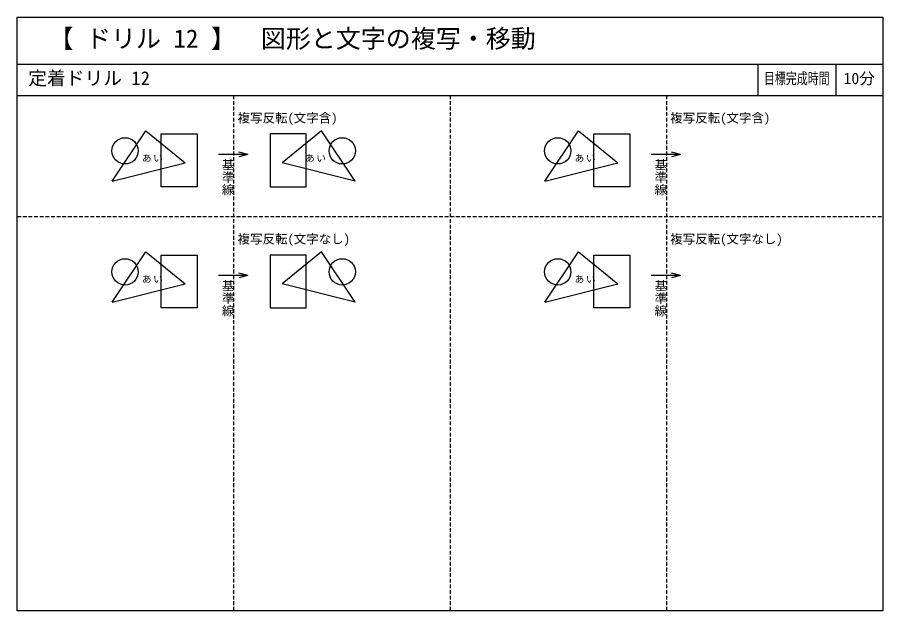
# Model space of a CAD drawing. Units: millimetres, scale not verified. Extents: x -13850 to 13850, y -9500 to 9500.
import ezdxf
from ezdxf.enums import TextEntityAlignment as Align

# ---------------------------------------------------------------- set-up
doc = ezdxf.new("R2010")
doc.units = ezdxf.units.MM
doc.header["$LTSCALE"] = 100
doc.linetypes.add('DASHED1', pattern=[1.8, 1.2, -0.6])
for name, color, linetype in [('D-0', 4, 'Continuous'), ('E-0', 4, 'Continuous'), ('F-0', 7, 'Continuous')]:
    doc.layers.add(name, color=color, linetype=linetype)
doc.styles.add('@ＭＳ ゴシック', font='')
doc.styles.add('ＭＳ ゴシック', font='')
doc.styles.get('@ＭＳ ゴシック').set_extended_font_data('@MS Gothic')
doc.styles.get('ＭＳ ゴシック').set_extended_font_data('MS Gothic')

msp = doc.modelspace()

# ---------------------------------------------------------------- linework, layer by layer
at = {"layer": 'E-0', "color": 6}
for p, q in [((-6468.9, 5109.1), (-7410.5, 5109.1)), ((-6468.9, 5109.1), (-6758.7, 5186.8)), ((-6468.9, 5109.1), (-6758.7, 5031.5)), ((7381.1, 5109.1), (6439.5, 5109.1)), ((7381.1, 5109.1), (7091.3, 5186.8)), ((7381.1, 5109.1), (7091.3, 5031.5)), ((-6468.9, 1234.1), (-7410.5, 1234.1)), ((-6468.9, 1234.1), (-6758.7, 1311.8)), ((-6468.9, 1234.1), (-6758.7, 1156.5)), ((7381.1, 1234.1), (6439.5, 1234.1)), ((7381.1, 1234.1), (7091.3, 1311.8)), ((7381.1, 1234.1), (7091.3, 1156.5))]:
    msp.add_line(p, q, dxfattribs=at)
at = {"layer": 'E-0'}
for p, q in [((-10811.6, 4248.6), (-8474.6, 4839.3)), ((-3038.4, 4248.6), (-5375.4, 4839.3)), ((3038.4, 4248.6), (5375.4, 4839.3)), ((-10811.6, 373.6), (-9733, 1991.5)), ((-9733, 1991.5), (-8474.6, 964.3)), ((-4117, 1991.5), (-5375.4, 964.3)), ((-3038.4, 373.6), (-4117, 1991.5)), ((3038.4, 373.6), (4117, 1991.5)), ((4117, 1991.5), (5375.4, 964.3)), ((-9245, 193.8), (-9245, 1888.8)), ((-9245, 1888.8), (-8089.4, 1888.8)), ((-8089.4, 1888.8), (-8089.4, 193.8)), ((-5760.6, 1888.8), (-5760.6, 193.8)), ((-4605, 1888.8), (-5760.6, 1888.8)), ((-4605, 193.8), (-4605, 1888.8)), ((4605, 193.8), (4605, 1888.8)), ((4605, 1888.8), (5760.6, 1888.8)), ((5760.6, 1888.8), (5760.6, 193.8)), ((-10811.6, 373.6), (-8474.6, 964.3)), ((-3038.4, 373.6), (-5375.4, 964.3)), ((3038.4, 373.6), (5375.4, 964.3)), ((-8089.4, 193.8), (-9245, 193.8)), ((-5760.6, 193.8), (-4605, 193.8)), ((5760.6, 193.8), (4605, 193.8))]:
    msp.add_line(p, q, dxfattribs=at)
for points in [[(-10811.6, 4248.6), (-9733, 5866.5), (-8474.6, 4839.3)], [(-3038.4, 4248.6), (-4117, 5866.5), (-5375.4, 4839.3)], [(3038.4, 4248.6), (4117, 5866.5), (5375.4, 4839.3)]]:
    msp.add_lwpolyline(points, dxfattribs=at)
for points in [[(-9245, 5763.8), (-8089.4, 5763.8), (-8089.4, 4068.8), (-9245, 4068.8)], [(-4605, 5763.8), (-5760.6, 5763.8), (-5760.6, 4068.8), (-4605, 4068.8)], [(4605, 5763.8), (5760.6, 5763.8), (5760.6, 4068.8), (4605, 4068.8)]]:
    msp.add_lwpolyline(points, close=True, dxfattribs=at)
for centre in [(-10400.7, 5224.5), (-3449.3, 5224.5), (3449.3, 5224.5), (-10400.7, 1349.5), (-3449.3, 1349.5), (3449.3, 1349.5)]:
    msp.add_circle(centre, 421.2, dxfattribs=at)
at = {"layer": 'F-0', "color": 6}
for p, q in [((-13850, 9500), (13850, 9500)), ((-13850, -9500), (-13850, 9500)), ((-13850, 8000), (13850, 8000))]:
    msp.add_line(p, q, dxfattribs=at)
at = {"layer": 'F-0'}
for p, q in [((9850, 8000), (9850, 7000)), ((12350, 8000), (12350, 7000)), ((-13850, 7000), (13850, 7000))]:
    msp.add_line(p, q, dxfattribs=at)
at = {"layer": 'F-0', "color": 4, "linetype": 'DASHED1'}
for p, q in [((-6925, 7000), (-6925, -9500)), ((6925, 7000), (6925, -9500))]:
    msp.add_line(p, q, dxfattribs=at)
at = {"layer": 'F-0', "linetype": 'DASHED1'}
for p, q in [((0, 7000), (0, -9500)), ((-13850, 3125), (13850, 3125))]:
    msp.add_line(p, q, dxfattribs=at)
at = {"layer": 'F-0', "color": 6}
msp.add_lwpolyline([(13850, 9500), (13850, -9500), (-13850, -9500)], dxfattribs=at)

# ---------------------------------------------------------------- texts
at = {"layer": 'D-0', "style": '@ＭＳ ゴシック'}
for p in [(-7340.5, 4982.1), (6509.5, 4982.1), (-7340.5, 1107.1), (6509.5, 1107.1)]:
    msp.add_text('基準線', height=293.3, rotation=270, dxfattribs=at).set_placement(p, align=Align.BOTTOM_LEFT)
at = {"layer": 'E-0', "style": 'ＭＳ ゴシック'}
for s, p in [('複写反転(文字含)', (-6800.8, 6043.2)), ('複写反転(文字含)', (7049.2, 6043.2)), ('複写反転(文字なし)', (-6800.8, 2168.2)), ('複写反転(文字なし)', (7049.2, 2168.2))]:
    msp.add_text(s, height=293.3, dxfattribs=at).set_placement(p, align=Align.BOTTOM_LEFT)
at = {"layer": 'E-0', "color": 7, "char_height": 219.9, "attachment_point": 7, "style": 'ＭＳ ゴシック'}
for insert in [(-9861.4, 4864.9), (-4638.6, 4864.9), (3988.6, 4864.9), (-9861.4, 989.9), (3988.6, 989.9)]:
    msp.add_mtext('\\T1.17;あい', dxfattribs=dict(at, insert=insert))
at = {"layer": 'F-0', "style": 'ＭＳ ゴシック'}
for s, height, p in [('【 ドリル 12 】\u3000図形と文字の複写・移動', 586.5, (-12850, 8350)), ('定着ドリル 12', 439.9, (-13500, 7200)), ('10分', 366.6, (12600, 7250))]:
    msp.add_text(s, height=height, dxfattribs=at).set_placement(p, align=Align.BOTTOM_LEFT)
at = {"layer": 'F-0', "style": 'ＭＳ ゴシック', "width": 0.7}
msp.add_text('目標完成時間', height=366.6, dxfattribs=at).set_placement((10050, 7250), align=Align.BOTTOM_LEFT)

doc.saveas('drawing.dxf')
